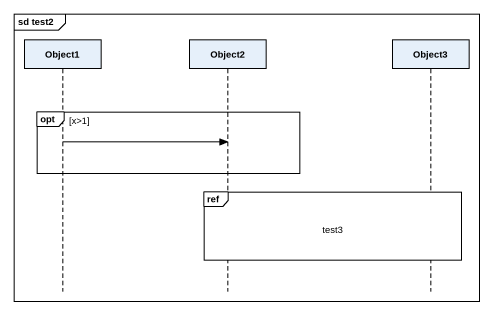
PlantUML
@startuml
mainframe sd test2
hide footbox
participant Object1
participant Object2
participant Object3

opt x>1
  Object1 -> Object2
end
ref over Object2, Object3 : test3
@enduml
